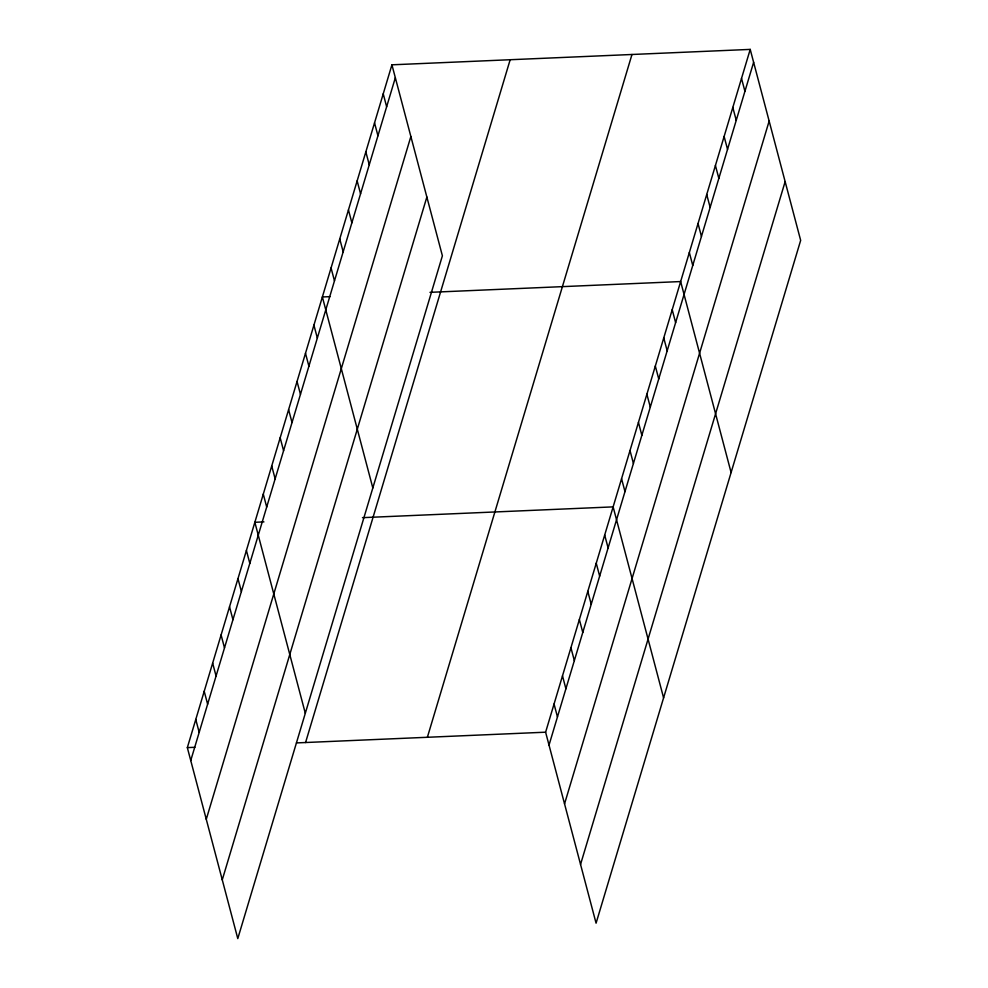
<?xml version="1.0" encoding="UTF-8"?>
<svg xmlns="http://www.w3.org/2000/svg" width="988" height="988" viewBox="0 0 988 988"><rect width="100%" height="100%" fill="white"/><g stroke="black" fill="none" stroke-linecap="round" stroke-linejoin="round"><path stroke-width="1.48" d="M391.927 64.813L442.389 255.806L237.787 938.6L187.337 747.62L391.927 64.813L750.213 49.4L800.663 240.38L596.073 923.187L545.611 732.194L750.213 49.4M190.746 760.525L395.336 77.731M206.27 819.287L410.872 136.492M222.263 879.839L426.865 197.032M305.564 742.531L510.166 59.725M427.372 737.283L631.974 54.488M549.019 745.113L753.622 62.318M564.543 803.874L769.146 121.079M580.549 864.426L785.139 181.619M329.943 296.647L322.372 296.968L372.822 487.949M429.99 292.337L680.646 281.555L731.108 472.536M263.944 521.899L254.855 522.294L305.304 713.274M362.473 517.663L613.128 506.881L663.59 697.861M187.337 747.62L194.908 747.286M296.474 742.914L545.611 732.194M741.519 78.422L744.927 91.328M732.812 107.433L736.233 120.351M724.118 136.455L727.539 149.373M715.423 165.478L718.844 178.396M706.729 194.5L710.137 207.406M698.034 223.51L701.443 236.428M689.34 252.533L692.749 265.451M672.211 309.713L675.619 322.631M663.763 337.884L667.172 350.802M655.328 366.054L658.737 378.96M646.881 394.212L650.302 407.13M638.446 422.382L641.854 435.288M630.011 450.54L633.419 463.458M621.563 478.711L624.984 491.629M604.693 535.039L608.102 547.957M596.246 563.209L599.654 576.115M587.811 591.367L591.219 604.286M579.363 619.538L582.784 632.456M570.928 647.708L574.337 660.614M562.493 675.866L565.902 688.784M554.046 704.036L557.467 716.942M383.233 93.835L386.641 106.753M374.538 122.858L377.947 135.764M365.844 151.868L369.253 164.786M357.15 180.89L360.558 193.809M348.455 209.913L351.864 222.819M339.761 238.923L343.169 251.841M331.066 267.946L334.475 280.864M313.925 325.138L317.333 338.044M305.49 353.296L308.898 366.215M297.042 381.467L300.463 394.373M288.607 409.625L292.016 422.543M280.172 437.795L283.581 450.713M271.725 465.966L275.146 478.871M263.29 494.124L266.698 507.042M246.407 550.452L249.816 563.37M237.972 578.622L241.381 591.54M229.525 606.793L232.946 619.698M221.09 634.951L224.498 647.869M212.655 663.121L216.063 676.027M204.207 691.279L207.628 704.197M195.772 719.449L199.181 732.367"/></g></svg>
